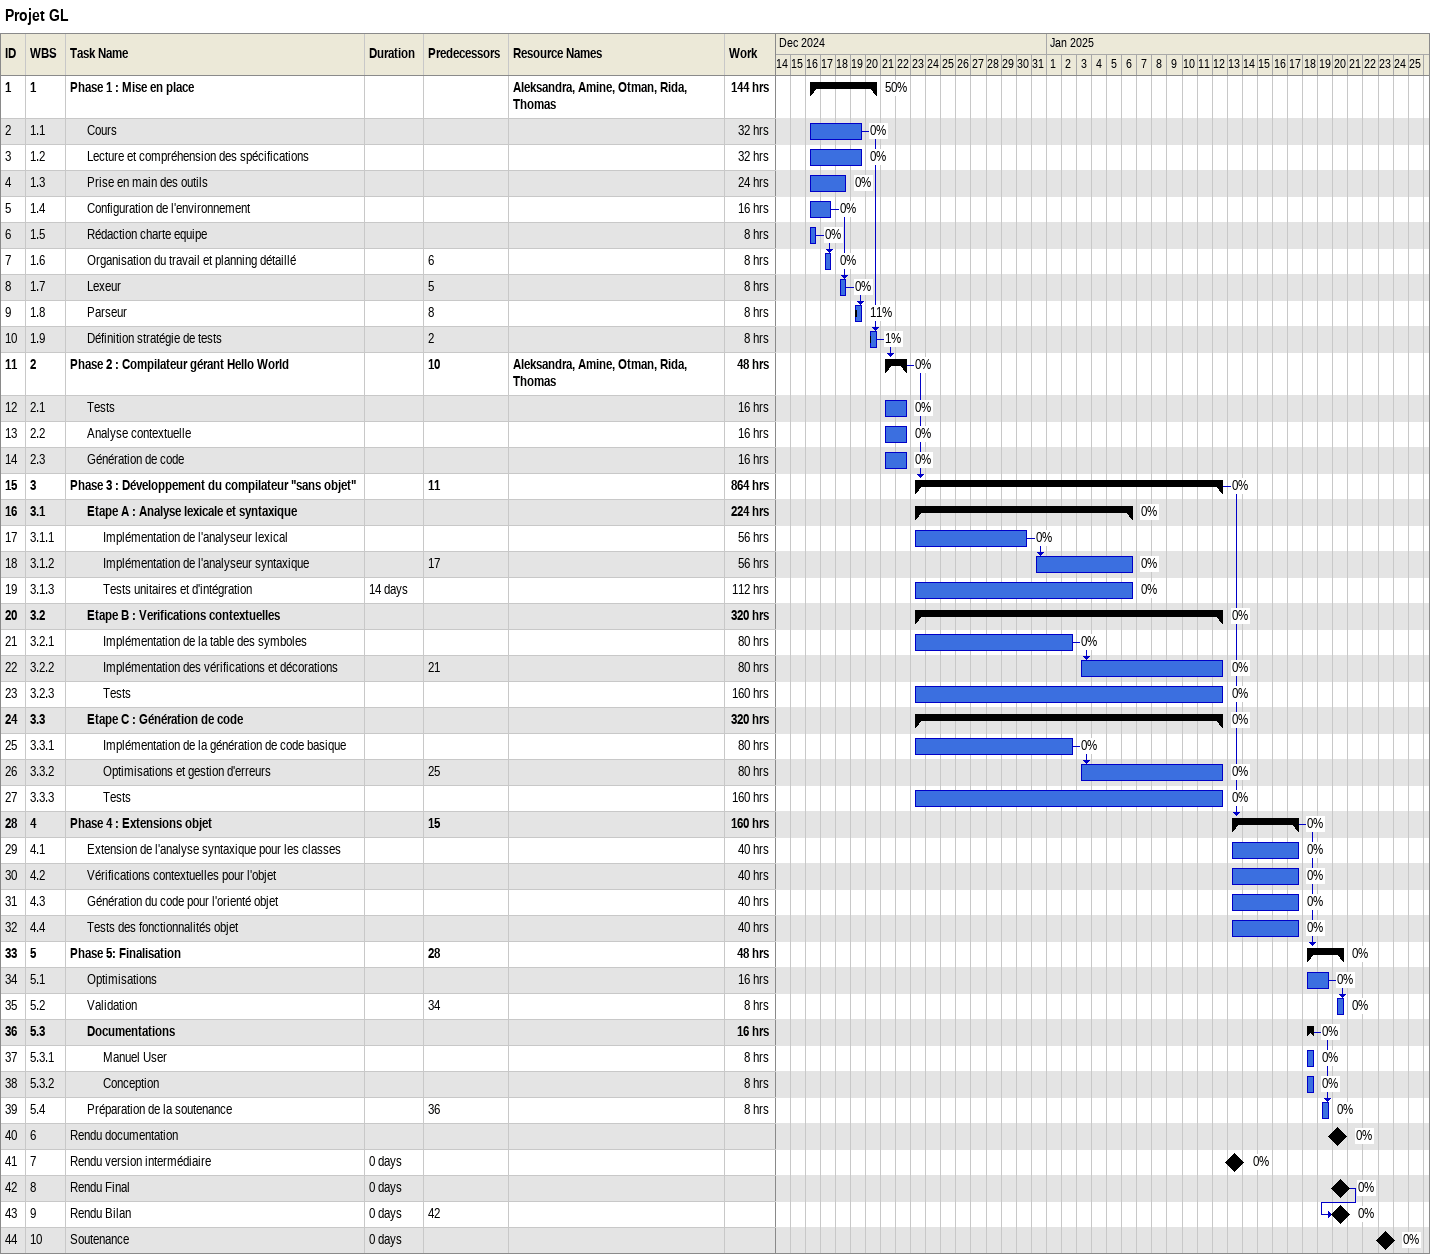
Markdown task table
Projet GL

| ID | WBS | Task | Duration | Start | Finish | Predecessors | Resources | % complete | Work (h) |
|---|---|---|---|---|---|---|---|---|---|
| 1 | 1 | **Phase 1 : Mise en place** |  | 2024-12-16 | 2024-12-20 |  | Aleksandra, Amine, Otman, Rida, Thomas | 50 | 144 |
| 2 | 1.1 | Cours |  | 2024-12-16 | 2024-12-19 |  |  | 0 | 32 |
| 3 | 1.2 | Lecture et compréhension des spécifications |  | 2024-12-16 | 2024-12-19 |  |  | 0 | 32 |
| 4 | 1.3 | Prise en main des outils |  | 2024-12-16 | 2024-12-18 |  |  | 0 | 24 |
| 5 | 1.4 | Configuration de l'environnement |  | 2024-12-16 | 2024-12-17 |  |  | 0 | 16 |
| 6 | 1.5 | Rédaction charte equipe |  | 2024-12-16 | 2024-12-16 |  |  | 0 | 8 |
| 7 | 1.6 | Organisation du travail et planning détaillé |  | 2024-12-17 | 2024-12-17 | 6 |  | 0 | 8 |
| 8 | 1.7 | Lexeur |  | 2024-12-18 | 2024-12-18 | 5 |  | 0 | 8 |
| 9 | 1.8 | Parseur |  | 2024-12-19 | 2024-12-19 | 8 |  | 11 | 8 |
| 10 | 1.9 | Définition stratégie de tests |  | 2024-12-20 | 2024-12-20 | 2 |  | 1 | 8 |
| 11 | 2 | **Phase 2 : Compilateur gérant Hello World** |  | 2024-12-21 | 2024-12-22 | 10 | Aleksandra, Amine, Otman, Rida, Thomas | 0 | 48 |
| 12 | 2.1 | Tests |  | 2024-12-21 | 2024-12-22 |  |  | 0 | 16 |
| 13 | 2.2 | Analyse contextuelle |  | 2024-12-21 | 2024-12-22 |  |  | 0 | 16 |
| 14 | 2.3 | Génération de code |  | 2024-12-21 | 2024-12-22 |  |  | 0 | 16 |
| 15 | 3 | **Phase 3 : Développement du compilateur "sans objet"** |  | 2024-12-23 | 2025-01-12 | 11 |  | 0 | 864 |
| 16 | 3.1 | **Etape A : Analyse lexicale et syntaxique** |  | 2024-12-23 | 2025-01-06 |  |  | 0 | 224 |
| 17 | 3.1.1 | Implémentation de l'analyseur lexical |  | 2024-12-23 | 2024-12-30 |  |  | 0 | 56 |
| 18 | 3.1.2 | Implémentation de l'analyseur syntaxique |  | 2024-12-31 | 2025-01-06 | 17 |  | 0 | 56 |
| 19 | 3.1.3 | Tests unitaires et d'intégration | 14d | 2024-12-23 | 2025-01-06 |  |  | 0 | 112 |
| 20 | 3.2 | **Etape B : Verifications contextuelles** |  | 2024-12-23 | 2025-01-12 |  |  | 0 | 320 |
| 21 | 3.2.1 | Implémentation de la table des symboles |  | 2024-12-23 | 2025-01-02 |  |  | 0 | 80 |
| 22 | 3.2.2 | Implémentation des vérifications et décorations |  | 2025-01-03 | 2025-01-12 | 21 |  | 0 | 80 |
| 23 | 3.2.3 | Tests |  | 2024-12-23 | 2025-01-12 |  |  | 0 | 160 |
| 24 | 3.3 | **Etape C : Génération de code** |  | 2024-12-23 | 2025-01-12 |  |  | 0 | 320 |
| 25 | 3.3.1 | Implémentation de la génération de code basique |  | 2024-12-23 | 2025-01-02 |  |  | 0 | 80 |
| 26 | 3.3.2 | Optimisations et gestion d'erreurs |  | 2025-01-03 | 2025-01-12 | 25 |  | 0 | 80 |
| 27 | 3.3.3 | Tests |  | 2024-12-23 | 2025-01-12 |  |  | 0 | 160 |
| 28 | 4 | **Phase 4 : Extensions objet** |  | 2025-01-13 | 2025-01-17 | 15 |  | 0 | 160 |
| 29 | 4.1 | Extension de l'analyse syntaxique pour les classes |  | 2025-01-13 | 2025-01-17 |  |  | 0 | 40 |
| 30 | 4.2 | Vérifications contextuelles pour l'objet |  | 2025-01-13 | 2025-01-17 |  |  | 0 | 40 |
| 31 | 4.3 | Génération du code pour l'orienté objet |  | 2025-01-13 | 2025-01-17 |  |  | 0 | 40 |
| 32 | 4.4 | Tests des fonctionnalités objet |  | 2025-01-13 | 2025-01-17 |  |  | 0 | 40 |
| 33 | 5 | **Phase 5: Finalisation** |  | 2025-01-18 | 2025-01-20 | 28 |  | 0 | 48 |
| 34 | 5.1 | Optimisations |  | 2025-01-18 | 2025-01-19 |  |  | 0 | 16 |
| 35 | 5.2 | Validation |  | 2025-01-20 | 2025-01-20 | 34 |  | 0 | 8 |
| 36 | 5.3 | **Documentations** |  | 2025-01-18 | 2025-01-18 |  |  | 0 | 16 |
| 37 | 5.3.1 | Manuel User |  | 2025-01-18 | 2025-01-18 |  |  | 0 | 8 |
| 38 | 5.3.2 | Conception |  | 2025-01-18 | 2025-01-18 |  |  | 0 | 8 |
| 39 | 5.4 | Préparation de la soutenance |  | 2025-01-19 | 2025-01-19 | 36 |  | 0 | 8 |
| 40 | 6 | Rendu documentation |  | 2025-01-20 | 2025-01-20 |  |  | 0 |  |
| 41 | 7 | Rendu version intermédiaire | 0d | 2025-01-13 | 2025-01-13 |  |  | 0 |  |
| 42 | 8 | Rendu Final | 0d | 2025-01-20 | 2025-01-20 |  |  | 0 |  |
| 43 | 9 | Rendu Bilan | 0d | 2025-01-20 | 2025-01-20 | 42 |  | 0 |  |
| 44 | 10 | Soutenance | 0d | 2025-01-23 | 2025-01-23 |  |  | 0 |  |
